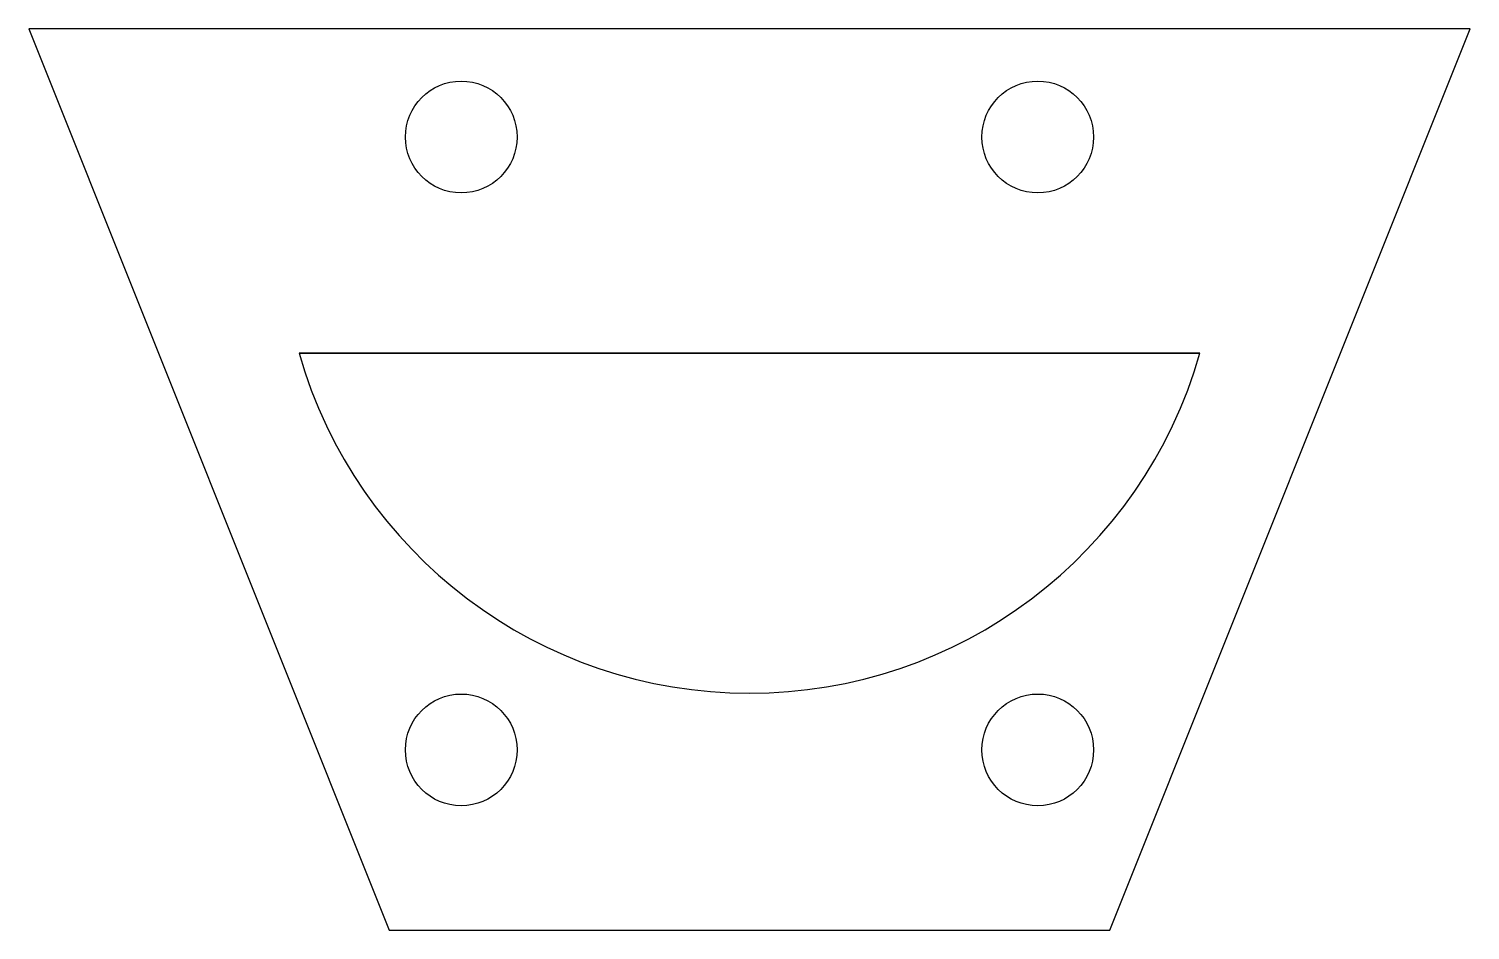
# Model space of a CAD drawing. Header units: millimetres. Extents: x 25 to 65, y 120 to 145.
import ezdxf

# ---------------------------------------------------------------- set-up
doc = ezdxf.new("R2010")
doc.units = ezdxf.units.MM
doc.layers.get('0').update_dxf_attribs({"linetype": 'CONTINUOUS'})

msp = doc.modelspace()

# ---------------------------------------------------------------- linework, layer by layer
for points in [[(35, 120), (55, 120), (65, 145), (25, 145)], [(32.5, 136), (57.5, 136)]]:
    msp.add_lwpolyline(points, close=True)
for centre in [(37, 142), (53, 142), (37, 125), (53, 125)]:
    msp.add_circle(centre, 1.55)
msp.add_arc((45, 139.571), 13, 195.9424, 344.0576)

doc.saveas('drawing.dxf')
